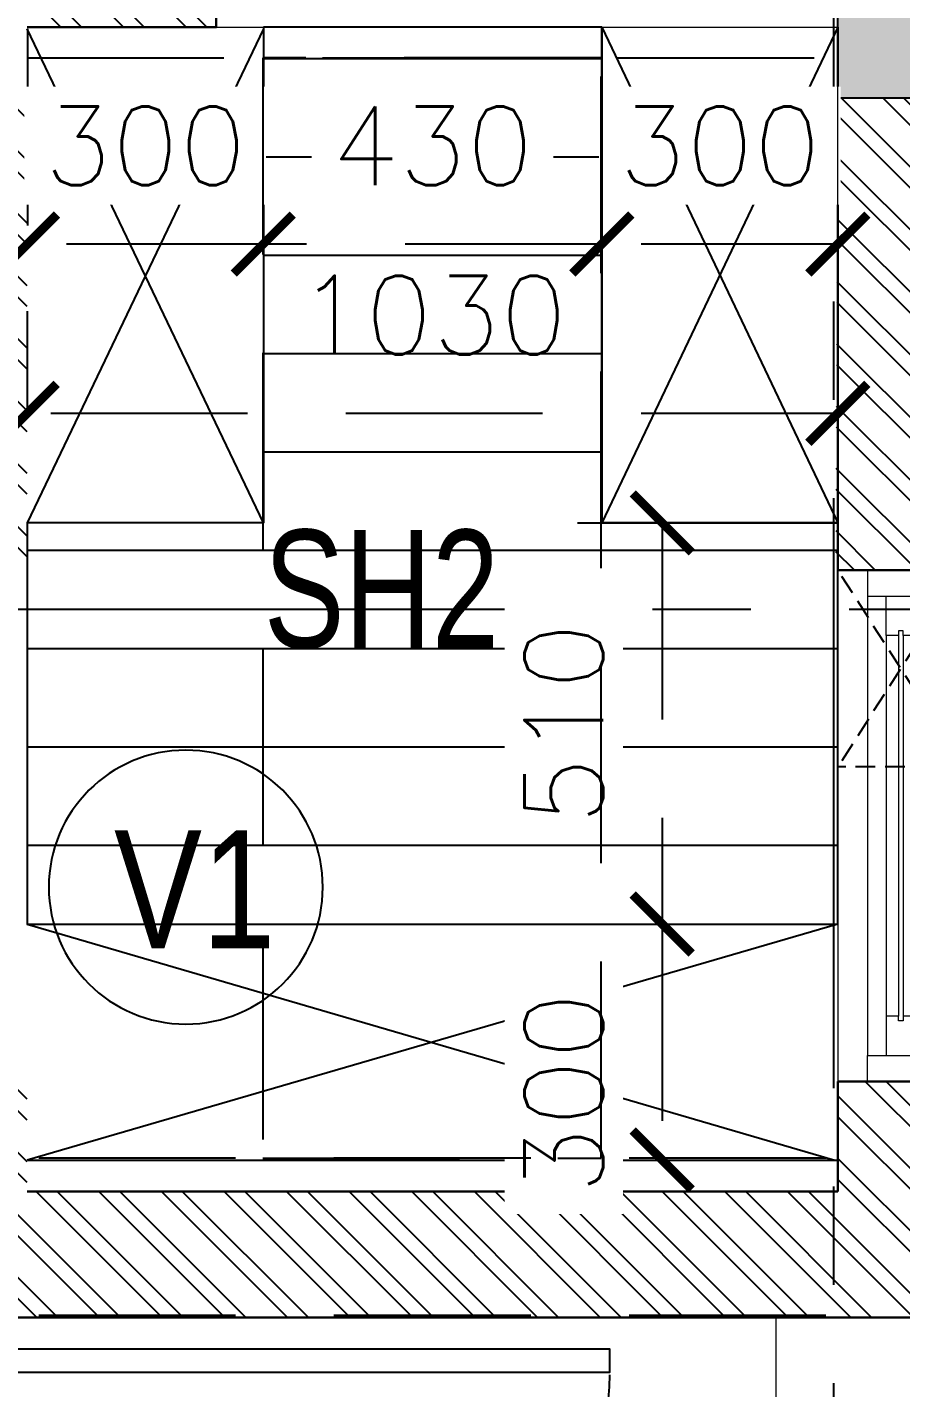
# Model space of a CAD drawing. Header units: millimetres. Extents: x 1167879 to 1231451, y -5731814 to -5645217.
# Drawn here: x 1212262 to 1213372, y -5723564 to -5721835 of the extents above; entities that cross this region are included whole.
import ezdxf
from ezdxf.enums import TextEntityAlignment as Align

# ---------------------------------------------------------------- set-up
doc = ezdxf.new("R2010")
doc.units = ezdxf.units.MM
doc.header["$LTSCALE"] = 1000
doc.header["$MEASUREMENT"] = 0
for name, pattern in [('2BHK-A - FRONT$0$AUDIT_D_120904163729-0', [0]), ('2BHK-A - FRONT$0$HIDDEN', [0.375, 0.25, -0.125]), ('AUDIT_D_120904163729-0', [0]), ('T8(T9 IS SIMILAR) - DIMENSION & TEXTING$0$HIDDEN', [0.375, 0.25, -0.125]), ('T8(T9 IS SIMILAR)$0$$0$HIDDEN', [0.375, 0.25, -0.125]), ('T8(T9 IS SIMILAR)$0$HIDDEN', [0.375, 0.25, -0.125]), ('T8_REFUGE COLUMNS$0$CENTER2', [1.125, 0.75, -0.125, 0.125, -0.125])]:
    doc.linetypes.add(name, pattern=pattern)
doc.layers.get('0').update_dxf_attribs({"linetype": 'AUDIT_D_120904163729-0'})
for name, color, linetype, lineweight in [('2BHK-A - FRONT$0$$0$A-WALL- 160', 6, 'Continuous', 30), ('2BHK-A - FRONT$0$$0$Ele', 8, 'Continuous', 15), ('2BHK-A - FRONT$0$A-WALL- 160', 6, 'Continuous', 30), ('2BHK-A - FRONT$0$Ventilator', 5, 'Continuous', 0), ('T8(T9 IS SIMILAR) - DIMENSION & TEXTING$0$T8 - TYPICAL FLOOR CORE$0$a-Text', 4, 'Continuous', 0), ('T8(T9 IS SIMILAR)$0$D&W', 8, 'Continuous', 25), ('T8(T9 IS SIMILAR)$0$SCPL BEAM', 191, 'T8(T9 IS SIMILAR)$0$$0$HIDDEN', 13)]:
    doc.layers.add(name, color=color, linetype=linetype, lineweight=lineweight)
for name, color, linetype in [('2BHK-A - FRONT$0$A-DOOR-FULL', 2, 'Continuous'), ('2BHK-A - FRONT$0$A-HATCH -160', 251, '2BHK-A - FRONT$0$AUDIT_D_120904163729-0'), ('2BHK-A - FRONT$0$CUT-OUT', 49, 'Continuous'), ('2BHK-A - FRONT$0$ELE 1', 1, 'Continuous'), ('T8(T9 IS SIMILAR) - DIMENSION & TEXTING$0$A-DIMENSIONS', 2, 'T8(T9 IS SIMILAR) - DIMENSION & TEXTING$0$HIDDEN'), ('T8(T9 IS SIMILAR) - DIMENSION & TEXTING$0$a-window-no', 125, 'Continuous'), ('T8(T9 IS SIMILAR)$0$$6$a-beam 2', 50, 'Continuous'), ('T8(T9 IS SIMILAR)$0$S-BEAM', 20, 'T8(T9 IS SIMILAR)$0$$0$HIDDEN'), ('T8_REFUGE COLUMNS$0$A-CENTERLINE', 193, 'T8_REFUGE COLUMNS$0$CENTER2'), ('T8_REFUGE COLUMNS$0$A-RCC COLS', 3, 'Continuous'), ('T8_TYPICAL COLUMNS$0$A-RCC COLS', 3, 'Continuous')]:
    doc.layers.add(name, color=color, linetype=linetype)
doc.layers.add('T8_REFUGE COLUMNS$0$COL-HATCH', color=7, linetype='Continuous', lineweight=25, true_color=0xa3a3a3)
doc.styles.add('T8(T9 IS SIMILAR) - DIMENSION & TEXTING$0$LODHA STANDERD', font='sanss___.ttf')
doc.styles.add('T8(T9 IS SIMILAR) - DIMENSION & TEXTING$0$Romans 1', font='romans.shx', dxfattribs={"height": 100})
doc.styles.add('T8(T9 IS SIMILAR) - DIMENSION & TEXTING$0$T8 - TYPICAL FLOOR CORE$0$ARIAL ARROW', font='swisscl.ttf')
doc.dimstyles.new('T8(T9 IS SIMILAR) - DIMENSION & TEXTING$0$ALPINE S', dxfattribs={"dimscale": 0, "dimtxt": 100, "dimasz": 75, "dimexe": 0, "dimexo": 0, "dimgap": 75, "dimtad": 1, "dimdec": 0, "dimzin": 0, "dimdsep": 46, "dimtxsty": 'T8(T9 IS SIMILAR) - DIMENSION & TEXTING$0$Romans 1', "dimblk": 'T8(T9 IS SIMILAR) - DIMENSION & TEXTING$0$_ArchTick', "dimcen": 0.09, "dimclrd": 256, "dimclre": 256, "dimclrt": 7, "dimadec": 0, "dimazin": 0, "dimtfac": 1, "dimtdec": 0, "dimtofl": 0, "dimtmove": 1, "dimatfit": 0, "dimldrblk": 'T8(T9 IS SIMILAR) - DIMENSION & TEXTING$0$_Open90', "dimfxl": 1, "dimtolj": 1, "dimtzin": 0, "dimarcsym": 0})

# ---------------------------------------------------------------- blocks, each defined once
blk = doc.blocks.new('T8(T9 IS SIMILAR) - DIMENSION & TEXTING$0$WINDOW TAG')
at = {"layer": 'T8(T9 IS SIMILAR) - DIMENSION & TEXTING$0$a-window-no'}
blk.add_circle((0, 0), 174.1, dxfattribs=at)
at = {"layer": 'T8(T9 IS SIMILAR) - DIMENSION & TEXTING$0$a-window-no', "style": 'T8(T9 IS SIMILAR) - DIMENSION & TEXTING$0$LODHA STANDERD'}
blk.add_attdef('WINDOW', text='', height=150, dxfattribs=at).set_placement((11.3, 2.8), align=Align.MIDDLE_CENTER)
blk = doc.blocks.new('T8(T9 IS SIMILAR) - DIMENSION & TEXTING$0$_ArchTick')
at = {"color": 0, "linetype": 'ByBlock', "const_width": 0.15}
blk.add_lwpolyline([(-0.5, -0.5), (0.5, 0.5)], dxfattribs=at)
blk = doc.blocks.new('*D232')
at = {"layer": 'T8(T9 IS SIMILAR) - DIMENSION & TEXTING$0$A-DIMENSIONS', "linetype": 'T8(T9 IS SIMILAR) - DIMENSION & TEXTING$0$HIDDEN', "lineweight": -2, "transparency": 16777216}
for p, q in [((1212262.3, -5722195.7), (1212262.3, -5722325.6)), ((1213292.2, -5722195.7), (1213292.2, -5722325.6))]:
    blk.add_line(p, q, dxfattribs=at)
at = {"layer": 'T8(T9 IS SIMILAR) - DIMENSION & TEXTING$0$A-DIMENSIONS', "lineweight": -2, "transparency": 16777216}
blk.add_line((1213292.2, -5722325.6), (1212262.3, -5722325.6), dxfattribs=at)
at = {"layer": 'T8(T9 IS SIMILAR) - DIMENSION & TEXTING$0$A-DIMENSIONS', "linetype": 'ByBlock', "lineweight": -2, "transparency": 16777216, "xscale": 75, "yscale": 75, "zscale": 75, "rotation": 180}
blk.add_blockref('T8(T9 IS SIMILAR) - DIMENSION & TEXTING$0$_ArchTick', (1212262.3, -5722325.6), dxfattribs=at)
at = {"layer": 'T8(T9 IS SIMILAR) - DIMENSION & TEXTING$0$A-DIMENSIONS', "linetype": 'ByBlock', "lineweight": -2, "transparency": 16777216, "xscale": 75, "yscale": 75, "zscale": 75}
blk.add_blockref('T8(T9 IS SIMILAR) - DIMENSION & TEXTING$0$_ArchTick', (1213292.2, -5722325.6), dxfattribs=at)
at = {"layer": 'T8(T9 IS SIMILAR) - DIMENSION & TEXTING$0$A-DIMENSIONS', "color": 7, "linetype": 'ByBlock', "transparency": 16777216, "insert": (1212777.2, -5722200.6), "char_height": 100, "attachment_point": 5, "style": 'T8(T9 IS SIMILAR) - DIMENSION & TEXTING$0$Romans 1'}
blk.add_mtext('\\A1;1030', dxfattribs=at)
blk = doc.blocks.new('T8(T9 IS SIMILAR) - DIMENSION & TEXTING$0$_Open90')
at = {"color": 0, "linetype": 'ByBlock', "lineweight": -2}
for p, q in [((-0.5, 0.5), (0, 0)), ((0, 0), (-1, 0)), ((0, 0), (-0.5, -0.5))]:
    blk.add_line(p, q, dxfattribs=at)
blk = doc.blocks.new('*D233')
at = {"layer": 'T8(T9 IS SIMILAR) - DIMENSION & TEXTING$0$A-DIMENSIONS', "linetype": 'T8(T9 IS SIMILAR) - DIMENSION & TEXTING$0$HIDDEN', "lineweight": -2, "transparency": 16777216}
for p, q in [((1212961.5, -5722464.9), (1213069.1, -5722464.9)), ((1212961.5, -5722974.9), (1213069.1, -5722974.9))]:
    blk.add_line(p, q, dxfattribs=at)
at = {"layer": 'T8(T9 IS SIMILAR) - DIMENSION & TEXTING$0$A-DIMENSIONS', "lineweight": -2, "transparency": 16777216}
blk.add_line((1213069.1, -5722464.9), (1213069.1, -5722974.9), dxfattribs=at)
at = {"layer": 'T8(T9 IS SIMILAR) - DIMENSION & TEXTING$0$A-DIMENSIONS', "linetype": 'ByBlock', "lineweight": -2, "transparency": 16777216, "xscale": 75, "yscale": 75, "zscale": 75}
for p, rotation in [((1213069.1, -5722464.9), 90), ((1213069.1, -5722974.9), 270)]:
    blk.add_blockref('T8(T9 IS SIMILAR) - DIMENSION & TEXTING$0$_ArchTick', p, dxfattribs=dict(at, rotation=rotation))
at = {"layer": 'T8(T9 IS SIMILAR) - DIMENSION & TEXTING$0$A-DIMENSIONS', "color": 7, "linetype": 'ByBlock', "transparency": 16777216, "insert": (1212944.1, -5722719.9), "char_height": 100, "attachment_point": 5, "rotation": 90, "style": 'T8(T9 IS SIMILAR) - DIMENSION & TEXTING$0$Romans 1', "bg_fill": 3, "box_fill_scale": 1.25, "bg_fill_color": 256, "bg_fill_true_color": 13158600, "bg_fill_transparency": 0}
blk.add_mtext('\\A1;510', dxfattribs=at)
blk = doc.blocks.new('*D234')
at = {"layer": 'T8(T9 IS SIMILAR) - DIMENSION & TEXTING$0$A-DIMENSIONS', "linetype": 'T8(T9 IS SIMILAR) - DIMENSION & TEXTING$0$HIDDEN', "lineweight": -2, "transparency": 16777216}
for p, q in [((1212961.5, -5722974.9), (1213069.1, -5722974.9)), ((1212961.5, -5723274.9), (1213069.1, -5723274.9))]:
    blk.add_line(p, q, dxfattribs=at)
at = {"layer": 'T8(T9 IS SIMILAR) - DIMENSION & TEXTING$0$A-DIMENSIONS', "lineweight": -2, "transparency": 16777216}
blk.add_line((1213069.1, -5722974.9), (1213069.1, -5723274.9), dxfattribs=at)
at = {"layer": 'T8(T9 IS SIMILAR) - DIMENSION & TEXTING$0$A-DIMENSIONS', "linetype": 'ByBlock', "lineweight": -2, "transparency": 16777216, "xscale": 75, "yscale": 75, "zscale": 75, "rotation": 90}
blk.add_blockref('T8(T9 IS SIMILAR) - DIMENSION & TEXTING$0$_ArchTick', (1213069.1, -5722974.9), dxfattribs=at)
at = {"layer": 'T8(T9 IS SIMILAR) - DIMENSION & TEXTING$0$A-DIMENSIONS', "color": 7, "linetype": 'ByBlock', "transparency": 16777216, "insert": (1212944.1, -5723189.9), "char_height": 100, "attachment_point": 5, "rotation": 90, "style": 'T8(T9 IS SIMILAR) - DIMENSION & TEXTING$0$Romans 1', "bg_fill": 3, "box_fill_scale": 1.25, "bg_fill_color": 256, "bg_fill_true_color": 13158600, "bg_fill_transparency": 0}
blk.add_mtext('\\A1;300', dxfattribs=at)
at = {"layer": 'T8(T9 IS SIMILAR) - DIMENSION & TEXTING$0$A-DIMENSIONS', "linetype": 'ByBlock', "lineweight": -2, "transparency": 16777216, "xscale": 75, "yscale": 75, "zscale": 75, "rotation": 270}
blk.add_blockref('T8(T9 IS SIMILAR) - DIMENSION & TEXTING$0$_ArchTick', (1213069.1, -5723274.9), dxfattribs=at)
blk = doc.blocks.new('*D235')
at = {"layer": 'T8(T9 IS SIMILAR) - DIMENSION & TEXTING$0$A-DIMENSIONS', "linetype": 'T8(T9 IS SIMILAR) - DIMENSION & TEXTING$0$HIDDEN', "lineweight": -2, "transparency": 16777216}
for p, q in [((1212992.3, -5721834.8), (1212992.3, -5722110.4)), ((1213292.3, -5721834.8), (1213292.3, -5722110.4))]:
    blk.add_line(p, q, dxfattribs=at)
at = {"layer": 'T8(T9 IS SIMILAR) - DIMENSION & TEXTING$0$A-DIMENSIONS', "lineweight": -2, "transparency": 16777216}
blk.add_line((1213292.3, -5722110.4), (1212992.3, -5722110.4), dxfattribs=at)
at = {"layer": 'T8(T9 IS SIMILAR) - DIMENSION & TEXTING$0$A-DIMENSIONS', "color": 7, "linetype": 'ByBlock', "transparency": 16777216, "insert": (1213142.3, -5721985.4), "char_height": 100, "attachment_point": 5, "style": 'T8(T9 IS SIMILAR) - DIMENSION & TEXTING$0$Romans 1', "bg_fill": 3, "box_fill_scale": 1.25, "bg_fill_color": 256, "bg_fill_true_color": 13158600, "bg_fill_transparency": 0}
blk.add_mtext('\\A1;300', dxfattribs=at)
at = {"layer": 'T8(T9 IS SIMILAR) - DIMENSION & TEXTING$0$A-DIMENSIONS', "linetype": 'ByBlock', "lineweight": -2, "transparency": 16777216, "xscale": 75, "yscale": 75, "zscale": 75, "rotation": 180}
blk.add_blockref('T8(T9 IS SIMILAR) - DIMENSION & TEXTING$0$_ArchTick', (1212992.3, -5722110.4), dxfattribs=at)
at = {"layer": 'T8(T9 IS SIMILAR) - DIMENSION & TEXTING$0$A-DIMENSIONS', "linetype": 'ByBlock', "lineweight": -2, "transparency": 16777216, "xscale": 75, "yscale": 75, "zscale": 75}
blk.add_blockref('T8(T9 IS SIMILAR) - DIMENSION & TEXTING$0$_ArchTick', (1213292.3, -5722110.4), dxfattribs=at)
blk = doc.blocks.new('*D236')
at = {"layer": 'T8(T9 IS SIMILAR) - DIMENSION & TEXTING$0$A-DIMENSIONS', "linetype": 'T8(T9 IS SIMILAR) - DIMENSION & TEXTING$0$HIDDEN', "lineweight": -2, "transparency": 16777216}
for p, q in [((1212562.3, -5721836.9), (1212562.3, -5722110.4)), ((1212992.3, -5721834.8), (1212992.3, -5722110.4))]:
    blk.add_line(p, q, dxfattribs=at)
at = {"layer": 'T8(T9 IS SIMILAR) - DIMENSION & TEXTING$0$A-DIMENSIONS', "lineweight": -2, "transparency": 16777216}
blk.add_line((1212992.3, -5722110.4), (1212562.3, -5722110.4), dxfattribs=at)
at = {"layer": 'T8(T9 IS SIMILAR) - DIMENSION & TEXTING$0$A-DIMENSIONS', "linetype": 'ByBlock', "lineweight": -2, "transparency": 16777216, "xscale": 75, "yscale": 75, "zscale": 75, "rotation": 180}
blk.add_blockref('T8(T9 IS SIMILAR) - DIMENSION & TEXTING$0$_ArchTick', (1212562.3, -5722110.4), dxfattribs=at)
at = {"layer": 'T8(T9 IS SIMILAR) - DIMENSION & TEXTING$0$A-DIMENSIONS', "linetype": 'ByBlock', "lineweight": -2, "transparency": 16777216, "xscale": 75, "yscale": 75, "zscale": 75}
blk.add_blockref('T8(T9 IS SIMILAR) - DIMENSION & TEXTING$0$_ArchTick', (1212992.3, -5722110.4), dxfattribs=at)
at = {"layer": 'T8(T9 IS SIMILAR) - DIMENSION & TEXTING$0$A-DIMENSIONS', "color": 7, "linetype": 'ByBlock', "transparency": 16777216, "insert": (1212777.3, -5721985.4), "char_height": 100, "attachment_point": 5, "style": 'T8(T9 IS SIMILAR) - DIMENSION & TEXTING$0$Romans 1', "bg_fill": 3, "box_fill_scale": 1.25, "bg_fill_color": 256, "bg_fill_true_color": 13158600, "bg_fill_transparency": 0}
blk.add_mtext('\\A1;430', dxfattribs=at)
blk = doc.blocks.new('*D237')
at = {"layer": 'T8(T9 IS SIMILAR) - DIMENSION & TEXTING$0$A-DIMENSIONS', "linetype": 'T8(T9 IS SIMILAR) - DIMENSION & TEXTING$0$HIDDEN', "lineweight": -2, "transparency": 16777216}
for p, q in [((1212262.5, -5721836.9), (1212262.5, -5722110.4)), ((1212562.3, -5721836.9), (1212562.3, -5722110.4))]:
    blk.add_line(p, q, dxfattribs=at)
at = {"layer": 'T8(T9 IS SIMILAR) - DIMENSION & TEXTING$0$A-DIMENSIONS', "lineweight": -2, "transparency": 16777216}
blk.add_line((1212562.3, -5722110.4), (1212262.5, -5722110.4), dxfattribs=at)
at = {"layer": 'T8(T9 IS SIMILAR) - DIMENSION & TEXTING$0$A-DIMENSIONS', "color": 7, "linetype": 'ByBlock', "transparency": 16777216, "insert": (1212412.3, -5721985.4), "char_height": 100, "attachment_point": 5, "style": 'T8(T9 IS SIMILAR) - DIMENSION & TEXTING$0$Romans 1', "bg_fill": 3, "box_fill_scale": 1.25, "bg_fill_color": 256, "bg_fill_true_color": 13158600, "bg_fill_transparency": 0}
blk.add_mtext('\\A1;300', dxfattribs=at)
at = {"layer": 'T8(T9 IS SIMILAR) - DIMENSION & TEXTING$0$A-DIMENSIONS', "linetype": 'ByBlock', "lineweight": -2, "transparency": 16777216, "xscale": 75, "yscale": 75, "zscale": 75, "rotation": 180}
blk.add_blockref('T8(T9 IS SIMILAR) - DIMENSION & TEXTING$0$_ArchTick', (1212262.5, -5722110.4), dxfattribs=at)
at = {"layer": 'T8(T9 IS SIMILAR) - DIMENSION & TEXTING$0$A-DIMENSIONS', "linetype": 'ByBlock', "lineweight": -2, "transparency": 16777216, "xscale": 75, "yscale": 75, "zscale": 75}
blk.add_blockref('T8(T9 IS SIMILAR) - DIMENSION & TEXTING$0$_ArchTick', (1212562.3, -5722110.4), dxfattribs=at)
blk = doc.blocks.new('T8_REFUGE COLUMNS')
at = {"layer": 'T8_REFUGE COLUMNS$0$COL-HATCH', "linetype": 'ByBlock'}
h = blk.add_hatch(color=256, dxfattribs=at)
h.dxf.hatch_style = 1
h.paths.add_polyline_path([(1215902.1, -5721924.9), (1213292.1, -5721924.9), (1213292.1, -5721674.9), (1215902.1, -5721674.9)])
at = {"layer": 'T8_REFUGE COLUMNS$0$A-CENTERLINE'}
for p, q in [((1213287.1, -5728808.5), (1213287.1, -5698573.6)), ((1217431.8, -5722574.9), (1182156.9, -5722574.9))]:
    blk.add_line(p, q, dxfattribs=at)
at = {"layer": 'T8_REFUGE COLUMNS$0$A-RCC COLS', "linetype": 'ByBlock'}
blk.add_lwpolyline([(1215902.1, -5721924.9), (1213292.1, -5721924.9), (1213292.1, -5721674.9), (1215902.1, -5721674.9)], close=True, dxfattribs=at)
blk = doc.blocks.new('T8_TYPICAL COLUMNS')
at = {"layer": 'T8_TYPICAL COLUMNS$0$A-RCC COLS', "linetype": 'ByBlock'}
blk.add_blockref('T8_REFUGE COLUMNS', (0, 0), dxfattribs=at)
blk = doc.blocks.new('*U642')
for points in [[(0, 0), (0, 820), (-30, 820), (-30, 0)], [(-860, 0), (-820, 0), (-820, -30), (-810, -30), (-810, -80), (-860, -80)], [(40, 0), (0, 0), (0, -30), (-10, -30), (-10, -80), (40, -80)]]:
    blk.add_lwpolyline(points, close=True)
at = {"color": 0, "linetype": 'ByBlock', "ltscale": 0.25}
blk.add_arc((1.2, -0.5), 821.2, 92.373, 179.9653, dxfattribs=at)
blk = doc.blocks.new('2BHK-A - FRONT$0$V1')
at = {"layer": '2BHK-A - FRONT$0$Ventilator'}
for p, q in [((1139453.9, -5700057.1), (1140103.9, -5700057.1)), ((1139453.9, -5700217.1), (1140103.9, -5700217.1))]:
    blk.add_line(p, q, dxfattribs=at)
at = {"layer": '2BHK-A - FRONT$0$Ventilator', "color": 8}
for p, q in [((1139486.9, -5700094.6), (1140070.9, -5700094.6)), ((1139536.9, -5700118.3), (1140020.9, -5700118.3)), ((1139536.9, -5700155.8), (1140020.9, -5700155.8)), ((1139486.9, -5700174.6), (1140070.9, -5700174.6))]:
    blk.add_line(p, q, dxfattribs=at)
at = {"layer": '2BHK-A - FRONT$0$Ventilator', "color": 5}
for p, q in [((1139536.9, -5700134.1), (1140020.9, -5700134.1)), ((1139536.9, -5700140.1), (1140020.9, -5700140.1))]:
    blk.add_line(p, q, dxfattribs=at)
at = {"layer": '2BHK-A - FRONT$0$Ventilator', "color": 4}
for points in [[(1139453.9, -5700094.6), (1139486.9, -5700094.6), (1139486.9, -5700174.6), (1139453.9, -5700174.6)], [(1140103.9, -5700094.6), (1140070.9, -5700094.6), (1140070.9, -5700174.6), (1140103.9, -5700174.6)], [(1139536.9, -5700134.1), (1139536.9, -5700118.3), (1139486.9, -5700118.3), (1139486.9, -5700155.8), (1139536.9, -5700155.8), (1139536.9, -5700140.1), (1139530.9, -5700140.1), (1139530.9, -5700134.1)], [(1140020.9, -5700134.1), (1140020.9, -5700118.3), (1140070.9, -5700118.3), (1140070.9, -5700155.8), (1140020.9, -5700155.8), (1140020.9, -5700140.1), (1140026.9, -5700140.1), (1140026.9, -5700134.1)]]:
    blk.add_lwpolyline(points, close=True, dxfattribs=at)
blk = doc.blocks.new('2BHK-A - FRONT')
at = {"layer": '2BHK-A - FRONT$0$A-HATCH -160', "linetype": 'ByBlock'}
h = blk.add_hatch(dxfattribs=at)
h.set_pattern_fill('ANSI32', color=256, scale=150)
h.set_pattern_definition([(45, (0, -0.55), (-39.77475644, 39.77475644), []), (45, (26.517, -0.55), (-39.77475644, 39.77475644), [])])
h.paths.add_polyline_path([(1145269.9, -5728524.2), (1145269.9, -5728684.2), (1144639.8, -5728684.2), (1144639.8, -5726829.5), (1144799.8, -5726829.5), (1144799.8, -5728524.2)])
h.paths.add_polyline_path([(1148934.5, -5727449.8), (1148934.5, -5727609.8), (1147999.5, -5727609.8), (1147999.5, -5727009.5), (1148159.5, -5727009.5), (1148159.5, -5727449.8)])
h.paths.add_polyline_path([(1147999.5, -5728684.2), (1147999.5, -5728524.2), (1147369.9, -5728524.2), (1147369.9, -5728684.2)])
edge = h.paths.add_edge_path()
edge.add_line((1151334.5, -5727449.8), (1151779.5, -5727449.8))
edge.add_line((1151779.5, -5727449.8), (1151779.5, -5727609.8))
edge.add_line((1151704.5, -5727609.8), (1151334.5, -5727609.8))
edge.add_line((1151334.5, -5727609.8), (1151334.5, -5727449.8))
h.paths.add_polyline_path([(1146264.5, -5719573.8), (1146424.5, -5719573.8), (1146424.5, -5719224.6), (1146264.5, -5719224.6)])
h.paths.add_polyline_path([(1145549.4, -5721834.4), (1145788.9, -5721834.4), (1145790, -5721674.6), (1145549.4, -5721674.6)])
h.paths.add_polyline_path([(1145949.5, -5721924.2), (1145949.5, -5722524.6), (1145789.5, -5722524.6), (1145789.5, -5721924.2)])
h.paths.add_polyline_path([(1144599.5, -5721924.6), (1144759.5, -5721924.6), (1144762, -5722524.6), (1144602, -5722524.6)])
h.paths.add_polyline_path([(1144599.5, -5723474.6), (1144599.5, -5723174.6), (1144759.5, -5723174.6), (1144759.5, -5723314.6), (1145789.5, -5723314.6), (1145789.5, -5723174.6), (1145949.5, -5723174.6), (1145949.5, -5723474.2)])
at = {"layer": '2BHK-A - FRONT$0$CUT-OUT', "linetype": 'ByBlock'}
h = blk.add_hatch(dxfattribs=at)
h.set_pattern_fill('ANSI31', color=256, scale=1000, angle=135)
h.paths.add_polyline_path([(1145489.5, -5721834.4), (1145489.5, -5722464.6), (1145789.5, -5722464.6), (1145789.3, -5722974.5), (1144759.4, -5722974.5), (1144759.5, -5722464.6), (1145059.6, -5722464.6), (1145059.5, -5721834.4)])
at = {"linetype": '2BHK-A - FRONT$0$HIDDEN', "ltscale": 0.1}
for p, q in [((1144599.5, -5722774.6), (1144759.5, -5722524.6)), ((1144599.5, -5722524.6), (1144759.5, -5722774.6))]:
    blk.add_line(p, q, dxfattribs=at)
blk.add_lwpolyline([(1144599.5, -5722774.6), (1144759.5, -5722774.6), (1144759.5, -5722524.6), (1144599.5, -5722524.6)], close=True, dxfattribs=at)
at = {"layer": '2BHK-A - FRONT$0$$0$A-WALL- 160', "linetype": 'ByBlock'}
blk.add_lwpolyline([(1145789.5, -5721674.6), (1145549.4, -5721674.6), (1145549.4, -5721834.4), (1145789.5, -5721834.4)], dxfattribs=at)
at = {"layer": '2BHK-A - FRONT$0$$0$Ele'}
blk.add_lwpolyline([(1144759.5, -5721674.6), (1145549.4, -5721674.6), (1145549.4, -5721834.4), (1144759.5, -5721834.4)], close=True, dxfattribs=at)
at = {"layer": '2BHK-A - FRONT$0$A-WALL- 160', "linetype": 'ByBlock'}
for p, q in [((1144759.5, -5722524.6), (1144759.5, -5721924.6)), ((1144759.5, -5722524.6), (1144599.5, -5722524.6)), ((1144759.5, -5723174.6), (1144599.5, -5723174.6)), ((1144759.5, -5723314.6), (1144759.5, -5723174.6)), ((1144759.5, -5723314.6), (1145789.5, -5723314.6)), ((1144599.5, -5723474.6), (1145949.5, -5723474.6))]:
    blk.add_line(p, q, dxfattribs=at)
at = {"layer": '2BHK-A - FRONT$0$CUT-OUT', "linetype": 'ByBlock'}
blk.add_lwpolyline([(1145489.5, -5721834.4), (1145489.5, -5722464.6), (1145789.5, -5722464.6), (1145789.4, -5722974.5), (1144759.5, -5722974.5), (1144759.5, -5722464.6), (1145059.6, -5722464.6), (1145059.5, -5721834.4)], close=True, dxfattribs=at)
for points in [[(1144759.5, -5721834.4), (1145059.5, -5722464.6)], [(1145059.5, -5721834.4), (1144759.6, -5722464.6)], [(1145489.5, -5722464.6), (1145789.4, -5721836.5)], [(1145489.5, -5721836.5), (1145789.4, -5722464.5)], [(1144759.6, -5722974.5), (1145789.4, -5723274.5)], [(1145789.5, -5722974.5), (1144763.3, -5723274.5)]]:
    blk.add_lwpolyline(points, dxfattribs=at)
at = {"layer": '2BHK-A - FRONT$0$ELE 1', "linetype": 'ByBlock'}
for p, q in [((1145789.3, -5722974.5), (1144759.4, -5722974.5)), ((1145789.3, -5723274.5), (1144759.4, -5723274.5))]:
    blk.add_line(p, q, dxfattribs=at)
for points in [[(1145059.5, -5721834.4), (1145059.6, -5722464.6), (1144759.5, -5722464.6)], [(1145489.5, -5721834.4), (1145489.4, -5722464.6), (1145789.4, -5722464.6)]]:
    blk.add_lwpolyline(points, dxfattribs=at)
at = {"layer": '2BHK-A - FRONT$0$A-DOOR-FULL', "linetype": '2BHK-A - FRONT$0$HIDDEN', "rotation": 90}
blk.add_blockref('*U642', (1145869.5, -5723514.6), dxfattribs=at)
at = {"layer": '2BHK-A - FRONT$0$A-WALL- 160', "linetype": 'ByBlock', "rotation": 270}
blk.add_blockref('2BHK-A - FRONT$0$V1', (6844816.6, -4583070.7), dxfattribs=at)
blk = doc.blocks.new('T8(T9 IS SIMILAR) - DIMENSION & TEXTING')
at = {"layer": 'T8(T9 IS SIMILAR) - DIMENSION & TEXTING$0$a-window-no'}
ref = blk.add_blockref('T8(T9 IS SIMILAR) - DIMENSION & TEXTING$0$WINDOW TAG', (1212463.8, -5722927.9, 0), dxfattribs=dict(at, xscale=-1, rotation=180))
ref.add_attrib('WINDOW', 'V1', dxfattribs={"height": 150, "style": 'T8(T9 IS SIMILAR) - DIMENSION & TEXTING$0$LODHA STANDERD', "width": 0.8}).set_placement((1212475.1, -5722930.6, 0), align=Align.MIDDLE_CENTER)
at = {"layer": 'T8(T9 IS SIMILAR) - DIMENSION & TEXTING$0$T8 - TYPICAL FLOOR CORE$0$a-Text', "linetype": 'ByBlock', "insert": (1210958.1, -5722473.7, 0), "char_height": 150, "width": 3499.366, "attachment_point": 1, "style": 'T8(T9 IS SIMILAR) - DIMENSION & TEXTING$0$T8 - TYPICAL FLOOR CORE$0$ARIAL ARROW'}
blk.add_mtext('\\pi1604.84331;SH2', dxfattribs=at)
at = {"layer": 'T8(T9 IS SIMILAR) - DIMENSION & TEXTING$0$A-DIMENSIONS', "linetype": 'ByBlock'}
for base, p1, p2, angle, override, picture, middle in [((1212262.3, -5722325.6), (1213292.2, -5722195.7), (1212262.3, -5722195.7), 180, {"dimscale": 1, "dimfxl": 5, "dimarcsym": 1}, '*D232', (1212777.2, -5722200.6)), ((1213069.1, -5722974.9), (1212961.5, -5722464.9), (1212961.5, -5722974.9), 90, {"dimscale": 1, "dimfxl": 5, "dimtfill": 1, "dimarcsym": 1}, '*D233', (1212944.1, -5722719.9))]:
    dim = blk.add_linear_dim(base=base, p1=p1, p2=p2, angle=angle, dimstyle='T8(T9 IS SIMILAR) - DIMENSION & TEXTING$0$ALPINE S', override=override, dxfattribs=at)
    dim.commit()
    dim.dimension.update_dxf_attribs({"geometry": picture, "text_midpoint": middle})
for base, p1, p2, angle, picture, middle in [((1212992.3, -5722110.4), (1213292.3, -5721834.8), (1212992.3, -5721834.8), 180, '*D235', (1213142.3, -5722110.4)), ((1213069.1, -5723274.9), (1212961.5, -5722974.9), (1212961.5, -5723274.9), 90, '*D234', (1213069.1, -5723189.9))]:
    dim = blk.add_linear_dim(base=base, p1=p1, p2=p2, angle=angle, dimstyle='T8(T9 IS SIMILAR) - DIMENSION & TEXTING$0$ALPINE S', override={"dimscale": 1, "dimfxl": 5, "dimtfill": 1, "dimarcsym": 1}, dxfattribs=at)
    dim.commit()
    dim.dimension.update_dxf_attribs({"geometry": picture, "text_midpoint": middle, "dimtype": 128})
dim = blk.add_linear_dim(base=(1212562.3, -5722110.4), p1=(1212992.3, -5721834.8), p2=(1212562.3, -5721836.9), angle=180, dimstyle='T8(T9 IS SIMILAR) - DIMENSION & TEXTING$0$ALPINE S', override={"dimscale": 1, "dimfxl": 5, "dimtfill": 1, "dimarcsym": 1}, dxfattribs=at)
dim.commit()
dim.dimension.update_dxf_attribs({"geometry": '*D236', "text_midpoint": (1212777.3, -5721985.4)})
dim = blk.add_linear_dim(base=(1212262.5, -5722110.4), p1=(1212562.3, -5721836.9), p2=(1212262.5, -5721836.9), angle=180, dimstyle='T8(T9 IS SIMILAR) - DIMENSION & TEXTING$0$ALPINE S', override={"dimscale": 1, "dimfxl": 5, "dimtfill": 1, "dimarcsym": 1}, dxfattribs=at)
dim.commit()
dim.dimension.update_dxf_attribs({"geometry": '*D237', "text_midpoint": (1212412.3, -5722110.4), "dimtype": 128})
blk = doc.blocks.new('T8(T9 IS SIMILAR)')
at = {"layer": 'T8(T9 IS SIMILAR)$0$D&W', "linetype": 'ByBlock'}
blk.add_blockref('T8_TYPICAL COLUMNS', (0, 0), dxfattribs=at)
at = {"layer": 'T8(T9 IS SIMILAR)$0$D&W', "linetype": 'ByBlock', "xscale": -1}
blk.add_blockref('2BHK-A - FRONT', (2358051.8, -0.4), dxfattribs=at)
at = {"layer": 'T8(T9 IS SIMILAR)$0$$6$a-beam 2', "linetype": 'ByBlock'}
blk.add_blockref('T8(T9 IS SIMILAR) - DIMENSION & TEXTING', (0, 0), dxfattribs=at)
at = {"layer": 'T8(T9 IS SIMILAR)$0$S-BEAM'}
for p, q in [((1212262.3, -5721873.7, 0.1), (1213292.1, -5721873.6, 0.2)), ((1215902, -5723272.6, 0), (1209852.3, -5723272.6, 0)), ((1215902, -5723472.6, 0), (1209852.3, -5723472.6, 0))]:
    blk.add_line(p, q, dxfattribs=at)
at = {"layer": 'T8(T9 IS SIMILAR)$0$S-BEAM', "elevation": 0.2}
blk.add_lwpolyline([(1212991.4, -5721873.7), (1212561.5, -5721873.7), (1212561.5, -5723272.6), (1212991.4, -5723272.6)], close=True, dxfattribs=at)
at = {"layer": 'T8(T9 IS SIMILAR)$0$SCPL BEAM', "linetype": 'T8(T9 IS SIMILAR)$0$HIDDEN'}
for p, q in [((1213291.9, -5721905.9, 0.1), (1213292.4, -5723272.6, 0)), ((1213213.4, -5723472.6, 0), (1213213.4, -5724455, 0))]:
    blk.add_line(p, q, dxfattribs=at)

msp = doc.modelspace()

# ---------------------------------------------------------------- block references
at = {"linetype": 'ByBlock'}
msp.add_blockref('T8(T9 IS SIMILAR) - DIMENSION & TEXTING', (0, 0), dxfattribs=at)

# ---------------------------------------------------------------- next in the draw order: block references
msp.add_blockref('T8(T9 IS SIMILAR)', (0, 0), dxfattribs=at)

doc.saveas('drawing.dxf')
